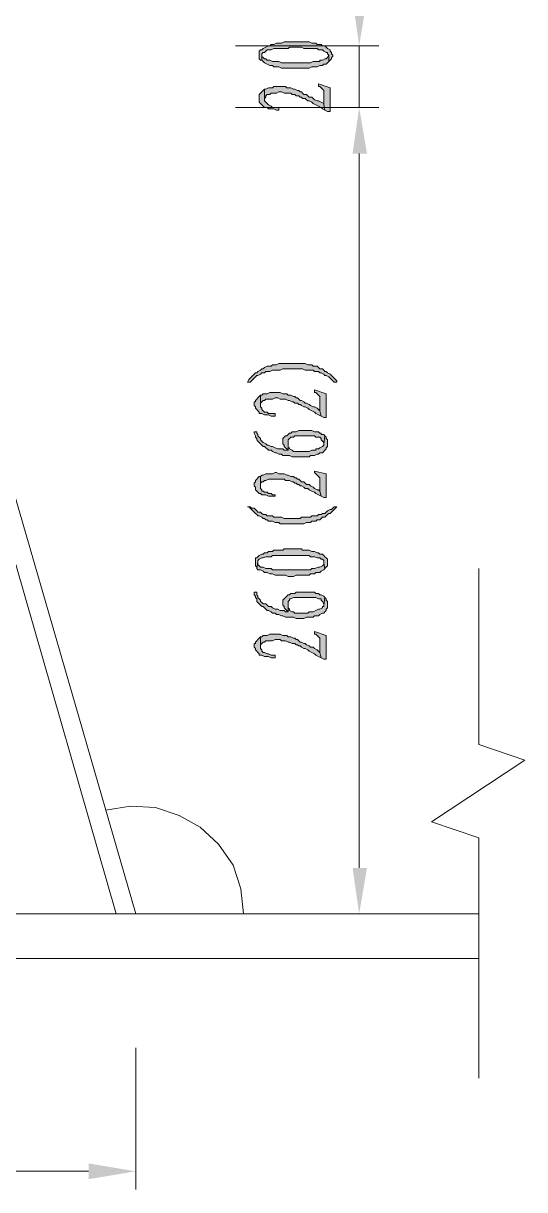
# Model space of a CAD drawing. Header units: inches. Extents: x 20 to 409, y 5 to 283.
# Drawn here: x 240.35 to 256.51, y 83.58 to 121.18 of the extents above; entities that cross this region are included whole.
import ezdxf

# ---------------------------------------------------------------- set-up
doc = ezdxf.new("R2010")
doc.units = ezdxf.units.IN
doc.header["$MEASUREMENT"] = 0
doc.layers.add('C00-00-00', color=7, linetype='Continuous')

msp = doc.modelspace()

# ---------------------------------------------------------------- hatches: boundary and pattern name
at = {"layer": 'C00-00-00'}
h = msp.add_hatch(color=0, dxfattribs=at)
h.dxf.hatch_style = 2
h.paths.add_polyline_path([(250.961, 121.98), (251.427, 121.98), (251.173, 120.456)])
h = msp.add_hatch(color=0, dxfattribs=at)
h.dxf.hatch_style = 2
h.paths.add_polyline_path([(247.955, 120.16), (247.955, 120.033), (247.998, 119.99), (248.04, 119.99), (248.04, 120.16), (248.04, 120.202), (248.082, 120.244), (248.125, 120.244), (248.167, 120.287), (248.209, 120.329), (248.336, 120.329), (248.421, 120.371), (248.887, 120.371), (248.929, 120.414), (249.141, 120.414), (249.31, 120.414), (249.395, 120.371), (249.818, 120.371), (249.86, 120.329), (249.987, 120.329), (250.03, 120.287), (250.114, 120.244), (250.157, 120.244), (250.157, 120.202), (250.199, 120.16), (250.199, 119.948), (250.241, 119.99), (250.284, 120.033), (250.284, 120.075), (250.326, 120.117), (250.326, 120.16), (250.284, 120.202), (250.284, 120.244), (250.241, 120.287), (250.241, 120.329), (250.157, 120.371), (250.114, 120.414), (250.072, 120.456), (249.987, 120.456), (249.945, 120.498), (249.818, 120.498), (249.776, 120.541), (249.649, 120.541), (249.564, 120.583), (248.76, 120.583), (248.675, 120.541), (248.506, 120.541), (248.421, 120.498), (248.336, 120.498), (248.294, 120.456), (248.252, 120.456), (248.167, 120.414), (248.082, 120.371), (248.04, 120.329), (247.998, 120.329), (247.955, 120.287)])
h = msp.add_hatch(color=0, dxfattribs=at)
h.dxf.hatch_style = 2
h.paths.add_polyline_path([(248.04, 119.99), (248.082, 119.948), (248.125, 119.906), (248.209, 119.863), (248.294, 119.821), (248.379, 119.821), (248.421, 119.779), (248.59, 119.779), (248.675, 119.736), (249.564, 119.736), (249.649, 119.779), (249.691, 119.779), (249.776, 119.779), (249.818, 119.779), (249.903, 119.821), (249.987, 119.821), (250.03, 119.863), (250.114, 119.863), (250.157, 119.906), (250.199, 119.948), (250.199, 120.16), (250.157, 120.075), (250.114, 120.033), (250.072, 120.033), (249.987, 119.99), (249.903, 119.99), (249.903, 119.948), (249.691, 119.948), (249.606, 119.906), (248.675, 119.906), (248.59, 119.948), (248.379, 119.948), (248.294, 119.99), (248.209, 119.99), (248.167, 120.033), (248.125, 120.033), (248.082, 120.075), (248.04, 120.117), (248.04, 120.16)])
h = msp.add_hatch(color=0, dxfattribs=at)
h.dxf.hatch_style = 2
h.paths.add_polyline_path([(249.86, 119.228), (249.86, 119.144), (249.903, 119.144), (249.945, 119.101), (249.987, 119.059), (250.03, 119.017), (250.03, 118.551), (250.072, 118.382), (250.157, 118.339), (250.241, 118.339), (250.241, 119.101)])
h = msp.add_hatch(color=0, dxfattribs=at)
h.dxf.hatch_style = 2
h.paths.add_polyline_path([(247.955, 118.805), (247.955, 118.636), (247.998, 118.593), (248.04, 118.551), (248.082, 118.509), (248.125, 118.466), (248.209, 118.466), (248.252, 118.424), (248.421, 118.424), (248.506, 118.382), (248.59, 118.382), (248.59, 118.466), (248.379, 118.466), (248.336, 118.509), (248.252, 118.551), (248.209, 118.593), (248.167, 118.636), (248.125, 118.678), (248.125, 118.72), (248.125, 119.059), (248.082, 119.017), (248.04, 118.974), (247.998, 118.932), (247.955, 118.89)])
h = msp.add_hatch(color=0, dxfattribs=at)
h.dxf.hatch_style = 2
h.paths.add_polyline_path([(248.125, 119.059), (248.125, 118.72), (248.125, 118.763), (248.167, 118.805), (248.167, 118.847), (248.209, 118.89), (248.294, 118.89), (248.336, 118.932), (248.506, 118.932), (248.59, 118.974), (248.675, 118.974), (248.76, 118.932), (248.971, 118.932), (249.014, 118.89), (249.098, 118.89), (249.141, 118.847), (249.225, 118.847), (249.268, 118.805), (249.31, 118.805), (249.352, 118.763), (249.437, 118.763), (249.479, 118.72), (249.522, 118.678), (249.564, 118.678), (249.649, 118.636), (249.691, 118.593), (249.776, 118.551), (249.86, 118.509), (249.945, 118.466), (249.987, 118.424), (250.072, 118.382), (250.03, 118.551), (250.03, 118.593), (249.945, 118.636), (249.86, 118.678), (249.818, 118.678), (249.733, 118.72), (249.691, 118.763), (249.649, 118.805), (249.564, 118.805), (249.522, 118.847), (249.479, 118.89), (249.395, 118.89), (249.352, 118.932), (249.31, 118.974), (249.268, 118.974), (249.225, 119.017), (249.183, 119.017), (249.098, 119.059), (249.056, 119.059), (248.971, 119.101), (248.844, 119.101), (248.802, 119.144), (248.421, 119.144), (248.379, 119.101), (248.252, 119.101), (248.167, 119.059)])
h = msp.add_hatch(color=0, dxfattribs=at)
h.dxf.hatch_style = 2
h.paths.add_polyline_path([(250.961, 116.985), (251.427, 116.985), (251.173, 118.466)])
h = msp.add_hatch(color=0, dxfattribs=at)
h.dxf.hatch_style = 2
h.paths.add_polyline_path([(250.961, 116.985), (251.427, 116.985), (251.173, 118.466)])
h = msp.add_hatch(color=0, dxfattribs=at)
h.dxf.hatch_style = 2
h.paths.add_polyline_path([(247.574, 109.619), (247.659, 109.619), (247.701, 109.661), (247.744, 109.703), (247.786, 109.746), (247.828, 109.788), (247.871, 109.83), (247.913, 109.83), (247.998, 109.873), (248.04, 109.915), (248.125, 109.915), (248.167, 109.957), (248.294, 109.957), (248.379, 110), (248.633, 110), (248.717, 110.042), (249.056, 110.042), (249.141, 110.042), (249.352, 110.042), (249.437, 110), (249.691, 110), (249.733, 109.957), (249.86, 109.957), (249.903, 109.915), (249.945, 109.915), (250.03, 109.873), (250.072, 109.83), (250.114, 109.83), (250.199, 109.788), (250.241, 109.746), (250.284, 109.703), (250.326, 109.661), (250.368, 109.619), (250.453, 109.619), (250.453, 109.661), (250.411, 109.703), (250.368, 109.746), (250.326, 109.788), (250.284, 109.83), (250.241, 109.873), (250.157, 109.915), (250.114, 109.957), (250.072, 109.957), (250.03, 110), (249.987, 110.042), (249.903, 110.042), (249.86, 110.084), (249.818, 110.127), (249.691, 110.127), (249.649, 110.169), (249.522, 110.169), (249.437, 110.211), (248.59, 110.211), (248.506, 110.169), (248.379, 110.169), (248.336, 110.127), (248.209, 110.127), (248.125, 110.084), (248.082, 110.042), (248.04, 110.042), (247.998, 110), (247.913, 109.957), (247.871, 109.915), (247.828, 109.915), (247.786, 109.873), (247.744, 109.83), (247.701, 109.788), (247.659, 109.746), (247.617, 109.703)])
h = msp.add_hatch(color=0, dxfattribs=at)
h.dxf.hatch_style = 2
h.paths.add_polyline_path([(247.786, 108.941), (247.786, 108.857), (247.828, 108.814), (247.828, 108.772), (247.871, 108.73), (247.913, 108.687), (247.955, 108.645), (247.955, 108.603), (247.998, 108.603), (248.04, 108.603), (248.125, 108.56), (248.252, 108.56), (248.336, 108.518), (248.463, 108.518), (248.463, 108.603), (248.252, 108.603), (248.209, 108.645), (248.125, 108.645), (248.082, 108.687), (248.04, 108.73), (248.04, 108.772), (247.998, 108.814), (247.998, 108.857), (247.998, 109.195), (247.955, 109.153), (247.913, 109.111), (247.871, 109.068), (247.828, 109.026), (247.828, 108.984), (247.786, 108.984)])
h = msp.add_hatch(color=0, dxfattribs=at)
h.dxf.hatch_style = 2
h.paths.add_polyline_path([(247.998, 109.195), (247.998, 108.857), (247.998, 108.899), (247.998, 108.941), (248.04, 108.984), (248.082, 109.026), (248.125, 109.026), (248.167, 109.068), (248.379, 109.068), (248.463, 109.111), (248.548, 109.111), (248.633, 109.068), (248.802, 109.068), (248.887, 109.026), (248.929, 109.026), (249.014, 108.984), (249.056, 108.984), (249.098, 108.941), (249.183, 108.941), (249.225, 108.899), (249.268, 108.899), (249.31, 108.857), (249.395, 108.814), (249.437, 108.814), (249.522, 108.772), (249.564, 108.73), (249.649, 108.687), (249.733, 108.645), (249.776, 108.603), (249.86, 108.56), (249.945, 108.518), (249.903, 108.687), (249.86, 108.73), (249.818, 108.772), (249.733, 108.814), (249.691, 108.814), (249.606, 108.857), (249.564, 108.899), (249.479, 108.941), (249.437, 108.941), (249.395, 108.984), (249.31, 109.026), (249.268, 109.026), (249.225, 109.068), (249.183, 109.111), (249.141, 109.111), (249.098, 109.153), (249.056, 109.153), (248.971, 109.195), (248.887, 109.195), (248.844, 109.238), (248.717, 109.238), (248.633, 109.28), (248.294, 109.28), (248.209, 109.238), (248.082, 109.238), (248.04, 109.195)])
h = msp.add_hatch(color=0, dxfattribs=at)
h.dxf.hatch_style = 2
h.paths.add_polyline_path([(249.733, 109.365), (249.733, 109.28), (249.776, 109.28), (249.818, 109.238), (249.86, 109.195), (249.903, 109.153), (249.903, 108.687), (249.945, 108.518), (250.03, 108.476), (250.114, 108.476), (250.114, 109.238)])
h = msp.add_hatch(color=0, dxfattribs=at)
h.dxf.hatch_style = 2
h.paths.add_polyline_path([(247.786, 108.01), (247.786, 107.968), (247.828, 107.883), (247.828, 107.841), (247.871, 107.798), (247.871, 107.756), (247.913, 107.714), (247.955, 107.671), (247.998, 107.629), (248.04, 107.587), (248.082, 107.544), (248.125, 107.544), (248.167, 107.502), (248.209, 107.46), (248.252, 107.417), (248.336, 107.417), (248.379, 107.375), (248.463, 107.333), (248.506, 107.333), (248.59, 107.29), (248.675, 107.29), (248.717, 107.248), (248.887, 107.248), (248.929, 107.248), (249.014, 107.206), (249.564, 107.206), (249.606, 107.248), (249.733, 107.248), (249.818, 107.29), (249.86, 107.29), (249.903, 107.333), (249.987, 107.333), (250.03, 107.375), (250.072, 107.417), (250.114, 107.46), (250.114, 107.502), (250.157, 107.544), (250.157, 107.756), (250.114, 107.798), (250.114, 107.841), (250.072, 107.883), (250.03, 107.629), (250.03, 107.587), (249.987, 107.544), (249.903, 107.502), (249.86, 107.46), (249.776, 107.46), (249.776, 107.417), (249.649, 107.417), (249.564, 107.375), (249.056, 107.375), (249.014, 107.417), (248.929, 107.46), (248.929, 107.502), (248.887, 107.502), (248.887, 107.714), (248.887, 107.417), (248.76, 107.417), (248.717, 107.46), (248.548, 107.46), (248.463, 107.502), (248.379, 107.544), (248.336, 107.544), (248.252, 107.587), (248.209, 107.587), (248.167, 107.629), (248.082, 107.671), (248.04, 107.714), (247.998, 107.756), (247.998, 107.798), (247.955, 107.841), (247.913, 107.883), (247.913, 107.925), (247.871, 107.968), (247.871, 108.01)])
h = msp.add_hatch(color=0, dxfattribs=at)
h.dxf.hatch_style = 2
h.paths.add_polyline_path([(248.717, 107.714), (248.717, 107.629), (248.76, 107.587), (248.76, 107.544), (248.802, 107.502), (248.844, 107.46), (248.887, 107.417), (248.887, 107.756), (248.929, 107.798), (248.971, 107.841), (249.056, 107.841), (249.098, 107.883), (249.733, 107.883), (249.776, 107.841), (249.86, 107.841), (249.903, 107.841), (249.945, 107.798), (249.945, 107.756), (249.987, 107.714), (250.03, 107.671), (250.03, 107.629), (250.072, 107.883), (250.03, 107.925), (249.945, 107.925), (249.945, 107.968), (249.903, 107.968), (249.86, 108.01), (249.733, 108.01), (249.649, 108.052), (249.225, 108.052), (249.141, 108.01), (249.014, 108.01), (248.971, 107.968), (248.929, 107.968), (248.887, 107.925), (248.844, 107.883), (248.802, 107.883), (248.76, 107.841), (248.717, 107.798)])
h = msp.add_hatch(color=0, dxfattribs=at)
h.dxf.hatch_style = 2
h.paths.add_polyline_path([(247.786, 106.317), (247.786, 106.274), (247.828, 106.232), (247.828, 106.147), (247.871, 106.105), (247.913, 106.063), (247.955, 106.02), (247.998, 106.02), (248.04, 105.978), (248.167, 105.978), (248.252, 105.936), (248.463, 105.936), (248.463, 105.978), (248.379, 105.978), (248.336, 106.02), (248.252, 106.02), (248.209, 106.063), (248.125, 106.063), (248.082, 106.105), (248.04, 106.105), (248.04, 106.147), (247.998, 106.19), (247.998, 106.274), (247.998, 106.571), (247.955, 106.571), (247.913, 106.528), (247.871, 106.486), (247.828, 106.444), (247.828, 106.401), (247.786, 106.359)])
h = msp.add_hatch(color=0, dxfattribs=at)
h.dxf.hatch_style = 2
h.paths.add_polyline_path([(247.998, 106.571), (247.998, 106.274), (247.998, 106.317), (247.998, 106.359), (248.04, 106.401), (248.082, 106.401), (248.125, 106.444), (248.167, 106.444), (248.252, 106.486), (248.76, 106.486), (248.802, 106.444), (248.929, 106.444), (249.014, 106.401), (249.056, 106.401), (249.098, 106.359), (249.141, 106.359), (249.183, 106.317), (249.225, 106.317), (249.268, 106.274), (249.31, 106.274), (249.395, 106.232), (249.437, 106.19), (249.522, 106.19), (249.564, 106.147), (249.649, 106.105), (249.733, 106.063), (249.776, 106.02), (249.86, 105.978), (249.945, 105.936), (249.903, 106.105), (249.86, 106.147), (249.818, 106.147), (249.733, 106.19), (249.691, 106.232), (249.606, 106.274), (249.564, 106.317), (249.479, 106.317), (249.437, 106.359), (249.395, 106.401), (249.31, 106.401), (249.268, 106.444), (249.225, 106.486), (249.183, 106.486), (249.141, 106.528), (249.098, 106.528), (249.056, 106.571), (248.971, 106.571), (248.887, 106.613), (248.844, 106.613), (248.76, 106.655), (248.59, 106.655), (248.506, 106.698), (248.463, 106.698), (248.379, 106.655), (248.167, 106.655), (248.082, 106.613), (248.04, 106.613)])
h = msp.add_hatch(color=0, dxfattribs=at)
h.dxf.hatch_style = 2
h.paths.add_polyline_path([(249.733, 106.74), (249.733, 106.698), (249.776, 106.655), (249.818, 106.613), (249.86, 106.571), (249.903, 106.528), (249.903, 106.105), (249.945, 105.936), (250.03, 105.893), (250.114, 105.893), (250.114, 106.655)])
h = msp.add_hatch(color=0, dxfattribs=at)
h.dxf.hatch_style = 2
h.paths.add_polyline_path([(247.574, 105.597), (247.617, 105.597), (247.659, 105.555), (247.701, 105.512), (247.744, 105.47), (247.786, 105.428), (247.828, 105.385), (247.871, 105.343), (247.913, 105.301), (247.955, 105.301), (248.04, 105.258), (248.082, 105.216), (248.125, 105.216), (248.167, 105.174), (248.209, 105.174), (248.252, 105.131), (248.379, 105.131), (248.463, 105.089), (248.59, 105.089), (248.633, 105.047), (248.929, 105.047), (249.014, 105.047), (249.395, 105.047), (249.479, 105.089), (249.606, 105.089), (249.649, 105.131), (249.776, 105.131), (249.818, 105.174), (249.903, 105.174), (249.945, 105.216), (249.987, 105.258), (250.072, 105.258), (250.114, 105.301), (250.157, 105.343), (250.199, 105.385), (250.241, 105.385), (250.284, 105.428), (250.326, 105.47), (250.368, 105.512), (250.411, 105.555), (250.453, 105.597), (250.368, 105.597), (250.326, 105.555), (250.284, 105.512), (250.241, 105.512), (250.157, 105.47), (250.114, 105.428), (250.072, 105.385), (249.987, 105.385), (249.945, 105.343), (249.86, 105.343), (249.818, 105.301), (249.649, 105.301), (249.606, 105.258), (249.31, 105.258), (249.268, 105.216), (248.76, 105.216), (248.675, 105.258), (248.421, 105.258), (248.379, 105.301), (248.209, 105.301), (248.167, 105.343), (248.082, 105.343), (248.04, 105.385), (247.998, 105.428), (247.913, 105.428), (247.871, 105.47), (247.828, 105.512), (247.786, 105.555), (247.701, 105.555), (247.659, 105.597)])
h = msp.add_hatch(color=0, dxfattribs=at)
h.dxf.hatch_style = 2
h.paths.add_polyline_path([(247.828, 103.819), (247.828, 103.692), (247.871, 103.65), (247.871, 103.607), (247.913, 103.819), (247.913, 103.861), (247.955, 103.904), (248.04, 103.946), (248.082, 103.946), (248.167, 103.988), (248.336, 103.988), (248.379, 104.031), (248.971, 104.031), (249.014, 104.031), (249.564, 104.031), (249.606, 103.988), (249.733, 103.988), (249.818, 103.946), (249.903, 103.946), (249.945, 103.904), (249.987, 103.904), (250.03, 103.861), (250.03, 103.777), (250.072, 103.607), (250.114, 103.65), (250.157, 103.692), (250.157, 103.904), (250.114, 103.946), (250.072, 103.988), (250.03, 104.031), (249.987, 104.073), (249.903, 104.073), (249.86, 104.115), (249.818, 104.115), (249.733, 104.158), (249.649, 104.158), (249.564, 104.2), (249.352, 104.2), (249.31, 104.242), (248.76, 104.242), (248.717, 104.2), (248.421, 104.2), (248.379, 104.158), (248.252, 104.158), (248.209, 104.115), (248.125, 104.115), (248.082, 104.073), (248.04, 104.073), (247.955, 104.031), (247.913, 103.988), (247.871, 103.946), (247.828, 103.946), (247.828, 103.904)])
h = msp.add_hatch(color=0, dxfattribs=at)
h.dxf.hatch_style = 2
h.paths.add_polyline_path([(247.871, 103.607), (247.913, 103.565), (247.998, 103.565), (248.082, 103.523), (248.125, 103.48), (248.209, 103.48), (248.294, 103.438), (248.379, 103.438), (248.463, 103.396), (248.802, 103.396), (248.887, 103.353), (249.056, 103.353), (249.141, 103.396), (249.564, 103.396), (249.606, 103.438), (249.733, 103.438), (249.776, 103.48), (249.903, 103.48), (249.945, 103.523), (250.03, 103.565), (250.072, 103.607), (250.03, 103.777), (250.03, 103.734), (249.987, 103.692), (249.903, 103.65), (249.86, 103.65), (249.733, 103.607), (249.649, 103.607), (249.606, 103.565), (248.379, 103.565), (248.336, 103.607), (248.167, 103.607), (248.082, 103.65), (247.998, 103.65), (247.955, 103.692), (247.913, 103.734), (247.913, 103.819)])
h = msp.add_hatch(color=0, dxfattribs=at)
h.dxf.hatch_style = 2
h.paths.add_polyline_path([(247.786, 102.845), (247.786, 102.761), (247.828, 102.718), (247.828, 102.676), (247.871, 102.634), (247.871, 102.549), (247.913, 102.507), (247.955, 102.464), (247.998, 102.422), (248.04, 102.38), (248.082, 102.38), (248.125, 102.337), (248.167, 102.295), (248.209, 102.253), (248.252, 102.253), (248.336, 102.21), (248.379, 102.168), (248.463, 102.168), (248.506, 102.126), (248.59, 102.126), (248.675, 102.083), (248.717, 102.083), (248.802, 102.041), (248.887, 102.041), (248.929, 102.041), (249.056, 102.041), (249.141, 101.999), (249.395, 101.999), (249.479, 102.041), (249.691, 102.041), (249.733, 102.083), (249.86, 102.083), (249.903, 102.126), (249.987, 102.168), (250.03, 102.168), (250.072, 102.21), (250.114, 102.253), (250.114, 102.295), (250.157, 102.337), (250.157, 102.549), (250.114, 102.591), (250.114, 102.634), (250.072, 102.676), (250.03, 102.422), (250.03, 102.38), (249.987, 102.38), (249.987, 102.337), (249.903, 102.295), (249.86, 102.295), (249.776, 102.253), (249.691, 102.21), (249.564, 102.21), (249.522, 102.168), (249.098, 102.168), (249.056, 102.21), (249.014, 102.21), (248.929, 102.253), (248.929, 102.295), (248.887, 102.337), (248.887, 102.507), (248.887, 102.21), (248.802, 102.21), (248.76, 102.253), (248.633, 102.253), (248.548, 102.295), (248.463, 102.295), (248.379, 102.337), (248.336, 102.38), (248.252, 102.38), (248.209, 102.422), (248.167, 102.464), (248.082, 102.464), (248.04, 102.507), (247.998, 102.549), (247.998, 102.591), (247.955, 102.634), (247.913, 102.676), (247.913, 102.718), (247.871, 102.761), (247.871, 102.845)])
h = msp.add_hatch(color=0, dxfattribs=at)
h.dxf.hatch_style = 2
h.paths.add_polyline_path([(248.717, 102.549), (248.717, 102.422), (248.76, 102.38), (248.76, 102.337), (248.802, 102.295), (248.844, 102.253), (248.887, 102.21), (248.887, 102.549), (248.929, 102.591), (248.929, 102.634), (248.971, 102.634), (249.056, 102.676), (249.776, 102.676), (249.86, 102.634), (249.945, 102.634), (249.945, 102.591), (249.987, 102.549), (250.03, 102.464), (250.03, 102.422), (250.072, 102.676), (250.03, 102.718), (249.945, 102.761), (249.903, 102.761), (249.86, 102.803), (249.776, 102.803), (249.733, 102.845), (249.141, 102.845), (249.098, 102.803), (248.971, 102.803), (248.929, 102.761), (248.887, 102.761), (248.844, 102.718), (248.802, 102.676), (248.76, 102.634), (248.717, 102.591)])
h = msp.add_hatch(color=0, dxfattribs=at)
h.dxf.hatch_style = 2
h.paths.add_polyline_path([(249.733, 101.575), (249.733, 101.491), (249.776, 101.491), (249.818, 101.448), (249.86, 101.406), (249.903, 101.364), (249.903, 100.898), (249.945, 100.729), (250.03, 100.686), (250.114, 100.686), (250.114, 101.448)])
h = msp.add_hatch(color=0, dxfattribs=at)
h.dxf.hatch_style = 2
h.paths.add_polyline_path([(247.786, 101.152), (247.786, 101.067), (247.828, 101.025), (247.828, 100.983), (247.871, 100.94), (247.913, 100.898), (247.955, 100.856), (247.955, 100.813), (247.998, 100.813), (248.04, 100.813), (248.125, 100.771), (248.252, 100.771), (248.336, 100.729), (248.463, 100.729), (248.463, 100.813), (248.336, 100.813), (248.252, 100.856), (248.209, 100.856), (248.125, 100.898), (248.082, 100.898), (248.04, 100.94), (248.04, 100.983), (247.998, 101.025), (247.998, 101.067), (247.998, 101.406), (247.955, 101.364), (247.913, 101.321), (247.871, 101.279), (247.828, 101.237), (247.828, 101.194), (247.786, 101.194)])
h = msp.add_hatch(color=0, dxfattribs=at)
h.dxf.hatch_style = 2
h.paths.add_polyline_path([(247.998, 101.406), (247.998, 101.067), (247.998, 101.11), (247.998, 101.152), (248.04, 101.194), (248.082, 101.237), (248.125, 101.237), (248.167, 101.279), (248.379, 101.279), (248.463, 101.321), (248.633, 101.321), (248.675, 101.279), (248.802, 101.279), (248.887, 101.237), (248.929, 101.237), (249.014, 101.194), (249.098, 101.194), (249.141, 101.152), (249.183, 101.152), (249.225, 101.11), (249.268, 101.11), (249.31, 101.067), (249.395, 101.025), (249.437, 101.025), (249.522, 100.983), (249.564, 100.94), (249.649, 100.898), (249.733, 100.856), (249.776, 100.813), (249.86, 100.771), (249.945, 100.729), (249.903, 100.898), (249.86, 100.94), (249.818, 100.983), (249.733, 101.025), (249.691, 101.067), (249.606, 101.067), (249.564, 101.11), (249.479, 101.152), (249.437, 101.194), (249.395, 101.194), (249.31, 101.237), (249.268, 101.237), (249.225, 101.279), (249.183, 101.321), (249.141, 101.321), (249.098, 101.364), (249.056, 101.364), (248.971, 101.406), (248.887, 101.406), (248.844, 101.448), (248.717, 101.448), (248.633, 101.491), (248.294, 101.491), (248.209, 101.448), (248.082, 101.448), (248.04, 101.406)])
h = msp.add_hatch(color=0, dxfattribs=at)
h.dxf.hatch_style = 2
h.paths.add_polyline_path([(250.961, 93.955), (251.427, 93.955), (251.173, 92.474)])
h = msp.add_hatch(color=0, dxfattribs=at)
h.dxf.hatch_style = 2
h.paths.add_polyline_path([(242.452, 84.43), (242.452, 83.922), (243.976, 84.176)])

# ---------------------------------------------------------------- linework, layer by layer
at = {"layer": 'C00-00-00', "color": 0, "lineweight": 0}
for points in [[(247.193, 120.456), (251.808, 120.456)], [(251.173, 118.466), (251.173, 120.456)], [(243.976, 92.474), (237.414, 115.122), (237.118, 115.926), (236.652, 116.646), (236.102, 117.281), (235.425, 117.789), (234.663, 118.17), (233.858, 118.382), (233.012, 118.466)], [(247.193, 118.466), (251.808, 118.466)], [(247.193, 118.466), (251.808, 118.466)], [(243.341, 92.474), (236.864, 114.995), (236.568, 115.672), (236.187, 116.265), (235.679, 116.815), (235.086, 117.281), (234.451, 117.62), (233.731, 117.789), (233.012, 117.874)], [(251.173, 116.985), (251.173, 93.955)], [(251.173, 116.985), (251.173, 115.461)], [(255.025, 103.607), (255.025, 97.935), (256.507, 97.427), (253.501, 95.437), (255.025, 94.929), (255.025, 87.182)], [(247.447, 92.474), (247.363, 93.278), (247.109, 94.04), (246.643, 94.717), (246.05, 95.268), (245.373, 95.649), (244.611, 95.903), (243.807, 95.945), (243.002, 95.818)], [(191.398, 92.474), (255.025, 92.474)], [(247.193, 92.474), (251.808, 92.474)], [(191.398, 91.034), (255.025, 91.034)], [(243.976, 88.156), (243.976, 83.584)], [(205.453, 84.176), (242.452, 84.176)]]:
    msp.add_lwpolyline(points, dxfattribs=at)
for points in [[(247.955, 120.16), (247.955, 120.033), (247.998, 119.99), (248.04, 119.99), (248.04, 120.16), (248.04, 120.202), (248.082, 120.244), (248.125, 120.244), (248.167, 120.287), (248.209, 120.329), (248.336, 120.329), (248.421, 120.371), (248.887, 120.371), (248.929, 120.414), (249.141, 120.414), (249.31, 120.414), (249.395, 120.371), (249.818, 120.371), (249.86, 120.329), (249.987, 120.329), (250.03, 120.287), (250.114, 120.244), (250.157, 120.244), (250.157, 120.202), (250.199, 120.16), (250.199, 119.948), (250.241, 119.99), (250.284, 120.033), (250.284, 120.075), (250.326, 120.117), (250.326, 120.16), (250.284, 120.202), (250.284, 120.244), (250.241, 120.287), (250.241, 120.329), (250.157, 120.371), (250.114, 120.414), (250.072, 120.456), (249.987, 120.456), (249.945, 120.498), (249.818, 120.498), (249.776, 120.541), (249.649, 120.541), (249.564, 120.583), (248.76, 120.583), (248.675, 120.541), (248.506, 120.541), (248.421, 120.498), (248.336, 120.498), (248.294, 120.456), (248.252, 120.456), (248.167, 120.414), (248.082, 120.371), (248.04, 120.329), (247.998, 120.329), (247.955, 120.287)], [(248.04, 119.99), (248.082, 119.948), (248.125, 119.906), (248.209, 119.863), (248.294, 119.821), (248.379, 119.821), (248.421, 119.779), (248.59, 119.779), (248.675, 119.736), (249.564, 119.736), (249.649, 119.779), (249.691, 119.779), (249.776, 119.779), (249.818, 119.779), (249.903, 119.821), (249.987, 119.821), (250.03, 119.863), (250.114, 119.863), (250.157, 119.906), (250.199, 119.948), (250.199, 120.16), (250.157, 120.075), (250.114, 120.033), (250.072, 120.033), (249.987, 119.99), (249.903, 119.99), (249.903, 119.948), (249.691, 119.948), (249.606, 119.906), (248.675, 119.906), (248.59, 119.948), (248.379, 119.948), (248.294, 119.99), (248.209, 119.99), (248.167, 120.033), (248.125, 120.033), (248.082, 120.075), (248.04, 120.117), (248.04, 120.16)], [(249.86, 119.228), (249.86, 119.144), (249.903, 119.144), (249.945, 119.101), (249.987, 119.059), (250.03, 119.017), (250.03, 118.551), (250.072, 118.382), (250.157, 118.339), (250.241, 118.339), (250.241, 119.101)], [(247.955, 118.805), (247.955, 118.636), (247.998, 118.593), (248.04, 118.551), (248.082, 118.509), (248.125, 118.466), (248.209, 118.466), (248.252, 118.424), (248.421, 118.424), (248.506, 118.382), (248.59, 118.382), (248.59, 118.466), (248.379, 118.466), (248.336, 118.509), (248.252, 118.551), (248.209, 118.593), (248.167, 118.636), (248.125, 118.678), (248.125, 118.72), (248.125, 119.059), (248.082, 119.017), (248.04, 118.974), (247.998, 118.932), (247.955, 118.89)], [(248.125, 119.059), (248.125, 118.72), (248.125, 118.763), (248.167, 118.805), (248.167, 118.847), (248.209, 118.89), (248.294, 118.89), (248.336, 118.932), (248.506, 118.932), (248.59, 118.974), (248.675, 118.974), (248.76, 118.932), (248.971, 118.932), (249.014, 118.89), (249.098, 118.89), (249.141, 118.847), (249.225, 118.847), (249.268, 118.805), (249.31, 118.805), (249.352, 118.763), (249.437, 118.763), (249.479, 118.72), (249.522, 118.678), (249.564, 118.678), (249.649, 118.636), (249.691, 118.593), (249.776, 118.551), (249.86, 118.509), (249.945, 118.466), (249.987, 118.424), (250.072, 118.382), (250.03, 118.551), (250.03, 118.593), (249.945, 118.636), (249.86, 118.678), (249.818, 118.678), (249.733, 118.72), (249.691, 118.763), (249.649, 118.805), (249.564, 118.805), (249.522, 118.847), (249.479, 118.89), (249.395, 118.89), (249.352, 118.932), (249.31, 118.974), (249.268, 118.974), (249.225, 119.017), (249.183, 119.017), (249.098, 119.059), (249.056, 119.059), (248.971, 119.101), (248.844, 119.101), (248.802, 119.144), (248.421, 119.144), (248.379, 119.101), (248.252, 119.101), (248.167, 119.059)], [(247.574, 109.619), (247.659, 109.619), (247.701, 109.661), (247.744, 109.703), (247.786, 109.746), (247.828, 109.788), (247.871, 109.83), (247.913, 109.83), (247.998, 109.873), (248.04, 109.915), (248.125, 109.915), (248.167, 109.957), (248.294, 109.957), (248.379, 110), (248.633, 110), (248.717, 110.042), (249.056, 110.042), (249.141, 110.042), (249.352, 110.042), (249.437, 110), (249.691, 110), (249.733, 109.957), (249.86, 109.957), (249.903, 109.915), (249.945, 109.915), (250.03, 109.873), (250.072, 109.83), (250.114, 109.83), (250.199, 109.788), (250.241, 109.746), (250.284, 109.703), (250.326, 109.661), (250.368, 109.619), (250.453, 109.619), (250.453, 109.661), (250.411, 109.703), (250.368, 109.746), (250.326, 109.788), (250.284, 109.83), (250.241, 109.873), (250.157, 109.915), (250.114, 109.957), (250.072, 109.957), (250.03, 110), (249.987, 110.042), (249.903, 110.042), (249.86, 110.084), (249.818, 110.127), (249.691, 110.127), (249.649, 110.169), (249.522, 110.169), (249.437, 110.211), (248.59, 110.211), (248.506, 110.169), (248.379, 110.169), (248.336, 110.127), (248.209, 110.127), (248.125, 110.084), (248.082, 110.042), (248.04, 110.042), (247.998, 110), (247.913, 109.957), (247.871, 109.915), (247.828, 109.915), (247.786, 109.873), (247.744, 109.83), (247.701, 109.788), (247.659, 109.746), (247.617, 109.703)], [(247.786, 108.941), (247.786, 108.857), (247.828, 108.814), (247.828, 108.772), (247.871, 108.73), (247.913, 108.687), (247.955, 108.645), (247.955, 108.603), (247.998, 108.603), (248.04, 108.603), (248.125, 108.56), (248.252, 108.56), (248.336, 108.518), (248.463, 108.518), (248.463, 108.603), (248.252, 108.603), (248.209, 108.645), (248.125, 108.645), (248.082, 108.687), (248.04, 108.73), (248.04, 108.772), (247.998, 108.814), (247.998, 108.857), (247.998, 109.195), (247.955, 109.153), (247.913, 109.111), (247.871, 109.068), (247.828, 109.026), (247.828, 108.984), (247.786, 108.984)], [(247.998, 109.195), (247.998, 108.857), (247.998, 108.899), (247.998, 108.941), (248.04, 108.984), (248.082, 109.026), (248.125, 109.026), (248.167, 109.068), (248.379, 109.068), (248.463, 109.111), (248.548, 109.111), (248.633, 109.068), (248.802, 109.068), (248.887, 109.026), (248.929, 109.026), (249.014, 108.984), (249.056, 108.984), (249.098, 108.941), (249.183, 108.941), (249.225, 108.899), (249.268, 108.899), (249.31, 108.857), (249.395, 108.814), (249.437, 108.814), (249.522, 108.772), (249.564, 108.73), (249.649, 108.687), (249.733, 108.645), (249.776, 108.603), (249.86, 108.56), (249.945, 108.518), (249.903, 108.687), (249.86, 108.73), (249.818, 108.772), (249.733, 108.814), (249.691, 108.814), (249.606, 108.857), (249.564, 108.899), (249.479, 108.941), (249.437, 108.941), (249.395, 108.984), (249.31, 109.026), (249.268, 109.026), (249.225, 109.068), (249.183, 109.111), (249.141, 109.111), (249.098, 109.153), (249.056, 109.153), (248.971, 109.195), (248.887, 109.195), (248.844, 109.238), (248.717, 109.238), (248.633, 109.28), (248.294, 109.28), (248.209, 109.238), (248.082, 109.238), (248.04, 109.195)], [(249.733, 109.365), (249.733, 109.28), (249.776, 109.28), (249.818, 109.238), (249.86, 109.195), (249.903, 109.153), (249.903, 108.687), (249.945, 108.518), (250.03, 108.476), (250.114, 108.476), (250.114, 109.238)], [(247.786, 108.01), (247.786, 107.968), (247.828, 107.883), (247.828, 107.841), (247.871, 107.798), (247.871, 107.756), (247.913, 107.714), (247.955, 107.671), (247.998, 107.629), (248.04, 107.587), (248.082, 107.544), (248.125, 107.544), (248.167, 107.502), (248.209, 107.46), (248.252, 107.417), (248.336, 107.417), (248.379, 107.375), (248.463, 107.333), (248.506, 107.333), (248.59, 107.29), (248.675, 107.29), (248.717, 107.248), (248.887, 107.248), (248.929, 107.248), (249.014, 107.206), (249.564, 107.206), (249.606, 107.248), (249.733, 107.248), (249.818, 107.29), (249.86, 107.29), (249.903, 107.333), (249.987, 107.333), (250.03, 107.375), (250.072, 107.417), (250.114, 107.46), (250.114, 107.502), (250.157, 107.544), (250.157, 107.756), (250.114, 107.798), (250.114, 107.841), (250.072, 107.883), (250.03, 107.629), (250.03, 107.587), (249.987, 107.544), (249.903, 107.502), (249.86, 107.46), (249.776, 107.46), (249.776, 107.417), (249.649, 107.417), (249.564, 107.375), (249.056, 107.375), (249.014, 107.417), (248.929, 107.46), (248.929, 107.502), (248.887, 107.502), (248.887, 107.714), (248.887, 107.417), (248.76, 107.417), (248.717, 107.46), (248.548, 107.46), (248.463, 107.502), (248.379, 107.544), (248.336, 107.544), (248.252, 107.587), (248.209, 107.587), (248.167, 107.629), (248.082, 107.671), (248.04, 107.714), (247.998, 107.756), (247.998, 107.798), (247.955, 107.841), (247.913, 107.883), (247.913, 107.925), (247.871, 107.968), (247.871, 108.01)], [(248.717, 107.714), (248.717, 107.629), (248.76, 107.587), (248.76, 107.544), (248.802, 107.502), (248.844, 107.46), (248.887, 107.417), (248.887, 107.756), (248.929, 107.798), (248.971, 107.841), (249.056, 107.841), (249.098, 107.883), (249.733, 107.883), (249.776, 107.841), (249.86, 107.841), (249.903, 107.841), (249.945, 107.798), (249.945, 107.756), (249.987, 107.714), (250.03, 107.671), (250.03, 107.629), (250.072, 107.883), (250.03, 107.925), (249.945, 107.925), (249.945, 107.968), (249.903, 107.968), (249.86, 108.01), (249.733, 108.01), (249.649, 108.052), (249.225, 108.052), (249.141, 108.01), (249.014, 108.01), (248.971, 107.968), (248.929, 107.968), (248.887, 107.925), (248.844, 107.883), (248.802, 107.883), (248.76, 107.841), (248.717, 107.798)], [(247.786, 106.317), (247.786, 106.274), (247.828, 106.232), (247.828, 106.147), (247.871, 106.105), (247.913, 106.063), (247.955, 106.02), (247.998, 106.02), (248.04, 105.978), (248.167, 105.978), (248.252, 105.936), (248.463, 105.936), (248.463, 105.978), (248.379, 105.978), (248.336, 106.02), (248.252, 106.02), (248.209, 106.063), (248.125, 106.063), (248.082, 106.105), (248.04, 106.105), (248.04, 106.147), (247.998, 106.19), (247.998, 106.274), (247.998, 106.571), (247.955, 106.571), (247.913, 106.528), (247.871, 106.486), (247.828, 106.444), (247.828, 106.401), (247.786, 106.359)], [(247.998, 106.571), (247.998, 106.274), (247.998, 106.317), (247.998, 106.359), (248.04, 106.401), (248.082, 106.401), (248.125, 106.444), (248.167, 106.444), (248.252, 106.486), (248.76, 106.486), (248.802, 106.444), (248.929, 106.444), (249.014, 106.401), (249.056, 106.401), (249.098, 106.359), (249.141, 106.359), (249.183, 106.317), (249.225, 106.317), (249.268, 106.274), (249.31, 106.274), (249.395, 106.232), (249.437, 106.19), (249.522, 106.19), (249.564, 106.147), (249.649, 106.105), (249.733, 106.063), (249.776, 106.02), (249.86, 105.978), (249.945, 105.936), (249.903, 106.105), (249.86, 106.147), (249.818, 106.147), (249.733, 106.19), (249.691, 106.232), (249.606, 106.274), (249.564, 106.317), (249.479, 106.317), (249.437, 106.359), (249.395, 106.401), (249.31, 106.401), (249.268, 106.444), (249.225, 106.486), (249.183, 106.486), (249.141, 106.528), (249.098, 106.528), (249.056, 106.571), (248.971, 106.571), (248.887, 106.613), (248.844, 106.613), (248.76, 106.655), (248.59, 106.655), (248.506, 106.698), (248.463, 106.698), (248.379, 106.655), (248.167, 106.655), (248.082, 106.613), (248.04, 106.613)], [(249.733, 106.74), (249.733, 106.698), (249.776, 106.655), (249.818, 106.613), (249.86, 106.571), (249.903, 106.528), (249.903, 106.105), (249.945, 105.936), (250.03, 105.893), (250.114, 105.893), (250.114, 106.655)], [(247.574, 105.597), (247.617, 105.597), (247.659, 105.555), (247.701, 105.512), (247.744, 105.47), (247.786, 105.428), (247.828, 105.385), (247.871, 105.343), (247.913, 105.301), (247.955, 105.301), (248.04, 105.258), (248.082, 105.216), (248.125, 105.216), (248.167, 105.174), (248.209, 105.174), (248.252, 105.131), (248.379, 105.131), (248.463, 105.089), (248.59, 105.089), (248.633, 105.047), (248.929, 105.047), (249.014, 105.047), (249.395, 105.047), (249.479, 105.089), (249.606, 105.089), (249.649, 105.131), (249.776, 105.131), (249.818, 105.174), (249.903, 105.174), (249.945, 105.216), (249.987, 105.258), (250.072, 105.258), (250.114, 105.301), (250.157, 105.343), (250.199, 105.385), (250.241, 105.385), (250.284, 105.428), (250.326, 105.47), (250.368, 105.512), (250.411, 105.555), (250.453, 105.597), (250.368, 105.597), (250.326, 105.555), (250.284, 105.512), (250.241, 105.512), (250.157, 105.47), (250.114, 105.428), (250.072, 105.385), (249.987, 105.385), (249.945, 105.343), (249.86, 105.343), (249.818, 105.301), (249.649, 105.301), (249.606, 105.258), (249.31, 105.258), (249.268, 105.216), (248.76, 105.216), (248.675, 105.258), (248.421, 105.258), (248.379, 105.301), (248.209, 105.301), (248.167, 105.343), (248.082, 105.343), (248.04, 105.385), (247.998, 105.428), (247.913, 105.428), (247.871, 105.47), (247.828, 105.512), (247.786, 105.555), (247.701, 105.555), (247.659, 105.597)], [(247.828, 103.819), (247.828, 103.692), (247.871, 103.65), (247.871, 103.607), (247.913, 103.819), (247.913, 103.861), (247.955, 103.904), (248.04, 103.946), (248.082, 103.946), (248.167, 103.988), (248.336, 103.988), (248.379, 104.031), (248.971, 104.031), (249.014, 104.031), (249.564, 104.031), (249.606, 103.988), (249.733, 103.988), (249.818, 103.946), (249.903, 103.946), (249.945, 103.904), (249.987, 103.904), (250.03, 103.861), (250.03, 103.777), (250.072, 103.607), (250.114, 103.65), (250.157, 103.692), (250.157, 103.904), (250.114, 103.946), (250.072, 103.988), (250.03, 104.031), (249.987, 104.073), (249.903, 104.073), (249.86, 104.115), (249.818, 104.115), (249.733, 104.158), (249.649, 104.158), (249.564, 104.2), (249.352, 104.2), (249.31, 104.242), (248.76, 104.242), (248.717, 104.2), (248.421, 104.2), (248.379, 104.158), (248.252, 104.158), (248.209, 104.115), (248.125, 104.115), (248.082, 104.073), (248.04, 104.073), (247.955, 104.031), (247.913, 103.988), (247.871, 103.946), (247.828, 103.946), (247.828, 103.904)], [(247.871, 103.607), (247.913, 103.565), (247.998, 103.565), (248.082, 103.523), (248.125, 103.48), (248.209, 103.48), (248.294, 103.438), (248.379, 103.438), (248.463, 103.396), (248.802, 103.396), (248.887, 103.353), (249.056, 103.353), (249.141, 103.396), (249.564, 103.396), (249.606, 103.438), (249.733, 103.438), (249.776, 103.48), (249.903, 103.48), (249.945, 103.523), (250.03, 103.565), (250.072, 103.607), (250.03, 103.777), (250.03, 103.734), (249.987, 103.692), (249.903, 103.65), (249.86, 103.65), (249.733, 103.607), (249.649, 103.607), (249.606, 103.565), (248.379, 103.565), (248.336, 103.607), (248.167, 103.607), (248.082, 103.65), (247.998, 103.65), (247.955, 103.692), (247.913, 103.734), (247.913, 103.819)], [(247.786, 102.845), (247.786, 102.761), (247.828, 102.718), (247.828, 102.676), (247.871, 102.634), (247.871, 102.549), (247.913, 102.507), (247.955, 102.464), (247.998, 102.422), (248.04, 102.38), (248.082, 102.38), (248.125, 102.337), (248.167, 102.295), (248.209, 102.253), (248.252, 102.253), (248.336, 102.21), (248.379, 102.168), (248.463, 102.168), (248.506, 102.126), (248.59, 102.126), (248.675, 102.083), (248.717, 102.083), (248.802, 102.041), (248.887, 102.041), (248.929, 102.041), (249.056, 102.041), (249.141, 101.999), (249.395, 101.999), (249.479, 102.041), (249.691, 102.041), (249.733, 102.083), (249.86, 102.083), (249.903, 102.126), (249.987, 102.168), (250.03, 102.168), (250.072, 102.21), (250.114, 102.253), (250.114, 102.295), (250.157, 102.337), (250.157, 102.549), (250.114, 102.591), (250.114, 102.634), (250.072, 102.676), (250.03, 102.422), (250.03, 102.38), (249.987, 102.38), (249.987, 102.337), (249.903, 102.295), (249.86, 102.295), (249.776, 102.253), (249.691, 102.21), (249.564, 102.21), (249.522, 102.168), (249.098, 102.168), (249.056, 102.21), (249.014, 102.21), (248.929, 102.253), (248.929, 102.295), (248.887, 102.337), (248.887, 102.507), (248.887, 102.21), (248.802, 102.21), (248.76, 102.253), (248.633, 102.253), (248.548, 102.295), (248.463, 102.295), (248.379, 102.337), (248.336, 102.38), (248.252, 102.38), (248.209, 102.422), (248.167, 102.464), (248.082, 102.464), (248.04, 102.507), (247.998, 102.549), (247.998, 102.591), (247.955, 102.634), (247.913, 102.676), (247.913, 102.718), (247.871, 102.761), (247.871, 102.845)], [(248.717, 102.549), (248.717, 102.422), (248.76, 102.38), (248.76, 102.337), (248.802, 102.295), (248.844, 102.253), (248.887, 102.21), (248.887, 102.549), (248.929, 102.591), (248.929, 102.634), (248.971, 102.634), (249.056, 102.676), (249.776, 102.676), (249.86, 102.634), (249.945, 102.634), (249.945, 102.591), (249.987, 102.549), (250.03, 102.464), (250.03, 102.422), (250.072, 102.676), (250.03, 102.718), (249.945, 102.761), (249.903, 102.761), (249.86, 102.803), (249.776, 102.803), (249.733, 102.845), (249.141, 102.845), (249.098, 102.803), (248.971, 102.803), (248.929, 102.761), (248.887, 102.761), (248.844, 102.718), (248.802, 102.676), (248.76, 102.634), (248.717, 102.591)], [(249.733, 101.575), (249.733, 101.491), (249.776, 101.491), (249.818, 101.448), (249.86, 101.406), (249.903, 101.364), (249.903, 100.898), (249.945, 100.729), (250.03, 100.686), (250.114, 100.686), (250.114, 101.448)], [(247.786, 101.152), (247.786, 101.067), (247.828, 101.025), (247.828, 100.983), (247.871, 100.94), (247.913, 100.898), (247.955, 100.856), (247.955, 100.813), (247.998, 100.813), (248.04, 100.813), (248.125, 100.771), (248.252, 100.771), (248.336, 100.729), (248.463, 100.729), (248.463, 100.813), (248.336, 100.813), (248.252, 100.856), (248.209, 100.856), (248.125, 100.898), (248.082, 100.898), (248.04, 100.94), (248.04, 100.983), (247.998, 101.025), (247.998, 101.067), (247.998, 101.406), (247.955, 101.364), (247.913, 101.321), (247.871, 101.279), (247.828, 101.237), (247.828, 101.194), (247.786, 101.194)], [(247.998, 101.406), (247.998, 101.067), (247.998, 101.11), (247.998, 101.152), (248.04, 101.194), (248.082, 101.237), (248.125, 101.237), (248.167, 101.279), (248.379, 101.279), (248.463, 101.321), (248.633, 101.321), (248.675, 101.279), (248.802, 101.279), (248.887, 101.237), (248.929, 101.237), (249.014, 101.194), (249.098, 101.194), (249.141, 101.152), (249.183, 101.152), (249.225, 101.11), (249.268, 101.11), (249.31, 101.067), (249.395, 101.025), (249.437, 101.025), (249.522, 100.983), (249.564, 100.94), (249.649, 100.898), (249.733, 100.856), (249.776, 100.813), (249.86, 100.771), (249.945, 100.729), (249.903, 100.898), (249.86, 100.94), (249.818, 100.983), (249.733, 101.025), (249.691, 101.067), (249.606, 101.067), (249.564, 101.11), (249.479, 101.152), (249.437, 101.194), (249.395, 101.194), (249.31, 101.237), (249.268, 101.237), (249.225, 101.279), (249.183, 101.321), (249.141, 101.321), (249.098, 101.364), (249.056, 101.364), (248.971, 101.406), (248.887, 101.406), (248.844, 101.448), (248.717, 101.448), (248.633, 101.491), (248.294, 101.491), (248.209, 101.448), (248.082, 101.448), (248.04, 101.406)]]:
    msp.add_lwpolyline(points, close=True, dxfattribs=at)

doc.saveas('drawing.dxf')
